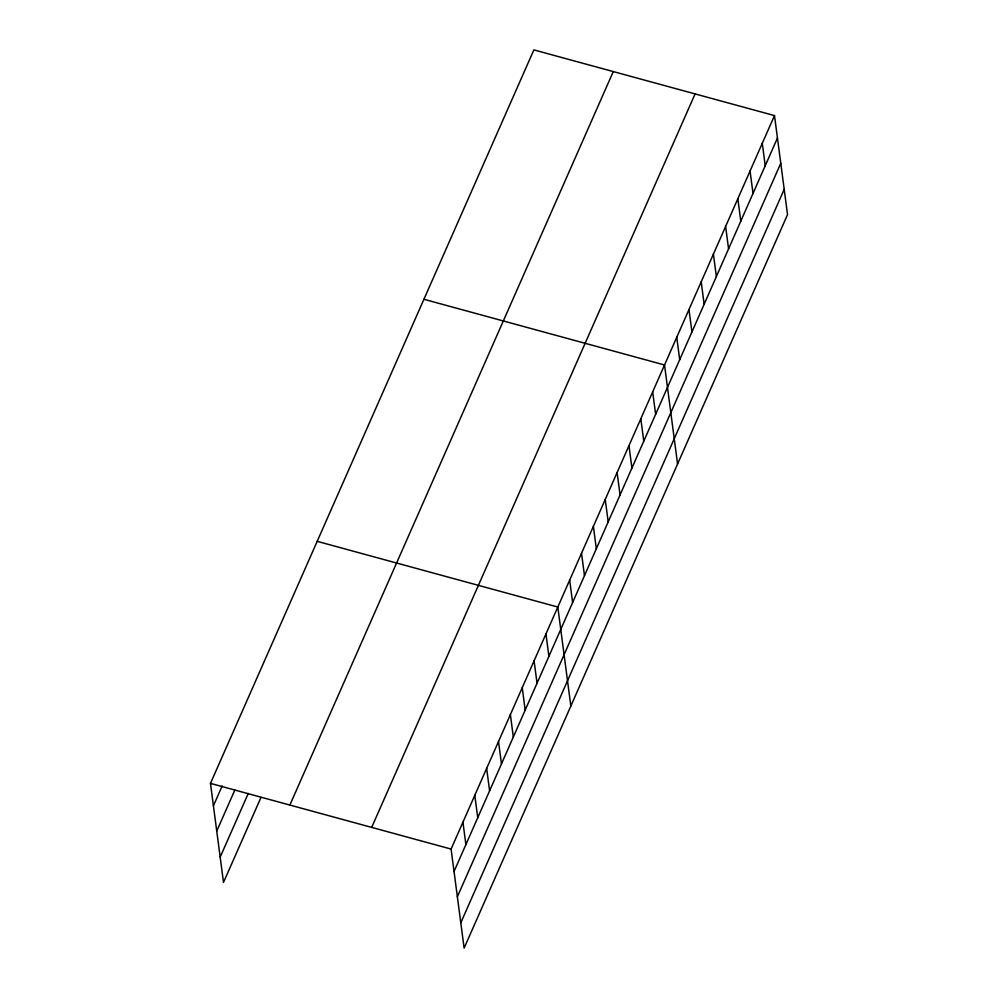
<?xml version="1.0" encoding="UTF-8"?>
<svg xmlns="http://www.w3.org/2000/svg" width="998" height="998" viewBox="0 0 998 998"><rect width="100%" height="100%" fill="white"/><g stroke="black" fill="none" stroke-linecap="round" stroke-linejoin="round"><path stroke-width="1.5" d="M260.952 797.477L223.502 882.407L210.466 783.38L533.88 49.9L774.498 115.593L787.534 214.62L464.12 948.1L451.084 849.073L774.498 115.593M213.422 805.798L222.155 785.987M216.741 831.085L234.842 790.029M220.171 857.132L248.265 793.435M289.869 805.062L613.283 71.582M371.68 827.404L695.095 93.912M454.028 871.491L777.454 138.011M457.358 896.778L780.773 163.285M460.789 922.826L784.203 189.333M423.925 299.288L664.531 364.981L677.567 463.995M317.189 541.34L557.807 607.034L570.844 706.048M210.466 783.38L451.084 849.073M762.285 143.3L765.229 165.718M750.059 171.007L753.016 193.425M737.846 198.714L740.79 221.144M725.621 226.434L728.577 248.851M713.408 254.141L716.364 276.558M701.195 281.848L704.139 304.265M688.969 309.555L691.926 331.972M676.756 337.262L679.7 359.692M652.68 391.877L655.624 414.295M640.816 418.761L643.772 441.178M628.965 445.657L631.909 468.074M617.101 472.553L620.057 494.971M605.237 499.449L608.194 521.867M593.386 526.345L596.33 548.763M581.522 553.241L584.479 575.659M569.671 580.137L572.615 602.555M545.943 633.917L548.9 656.335M534.092 660.813L537.036 683.231M522.228 687.709L525.185 710.127M510.377 714.605L513.321 737.023M498.513 741.502L501.47 763.919M486.65 768.398L489.606 790.815M474.799 795.294L477.743 817.711M462.935 822.177L465.891 844.607"/></g></svg>
